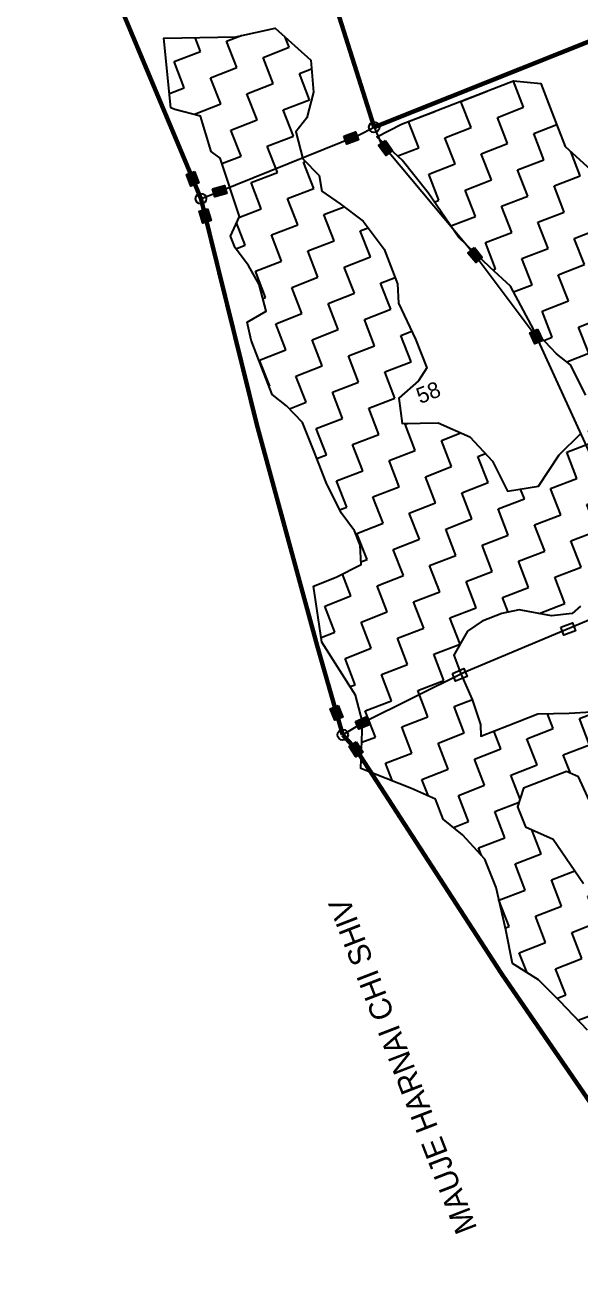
# Model space of a CAD drawing. Header units: metres. Extents: x 298584 to 302516, y 1968971 to 1973240.
# Drawn here: x 298646 to 299282, y 1970740 to 1972185 of the extents above; entities that cross this region are included whole.
import ezdxf

# ---------------------------------------------------------------- set-up
doc = ezdxf.new("R2010")
doc.units = ezdxf.units.M
doc.header["$MEASUREMENT"] = 0
for name, color, linetype in [('POLY_HATCH', 12, 'Continuous'), ('POLY_PARCEL', 6, 'Continuous'), ('SYM_STONE', 1, 'Continuous'), ('TEXT_MAPOUT', 7, 'Continuous'), ('TEXT_PARCEL', 7, 'Continuous'), ('V_BOUND_LINE', 7, 'Continuous')]:
    doc.layers.add(name, color=color, linetype=linetype)
doc.styles.add('TEXT_MAP', font='')
doc.styles.get('TEXT_MAP').set_extended_font_data('Kruti Dev 050')

# ---------------------------------------------------------------- blocks, each defined once
blk = doc.blocks.new('STONE')
blk.add_circle((0, 0), 0.851)
blk = doc.blocks.new('STONESQUAREFILLED')
blk.add_hatch(color=256).paths.add_polyline_path([(0.7, -0.48), (0.7, 0.48), (-0.7, 0.48), (-0.7, -0.48)])
blk.add_lwpolyline([(-0.7, 0.48), (0.7, 0.48), (0.7, -0.48), (-0.7, -0.48)], close=True)
blk = doc.blocks.new('STONESQUARE')
blk.add_lwpolyline([(-0.7, 0.48), (0.7, 0.48), (0.7, -0.48), (-0.7, -0.48)], close=True)

msp = doc.modelspace()

# ---------------------------------------------------------------- hatches: boundary and pattern name
at = {"layer": 'POLY_HATCH'}
h = msp.add_hatch(dxfattribs=at)
h.set_pattern_fill('ZIGZAG', color=256, scale=10.162801, angle=21.1555, style=0)
h.set_pattern_definition([(21.1555, (299824.944, 1968554.17), (18.4471, 41.73738), [32.2669, -32.2669]), (111.1555, (299855.037, 1968565.816), (-41.73738, 18.4471), [32.2669, -32.2669])])
h.paths.add_polyline_path([(299588, 1971436.9), (299618.9, 1971445.1), (299642.9, 1971480.9), (299652.4, 1971563.9), (299606.6, 1971633.2), (299597.7, 1971656.2), (299576.6, 1971701), (299544.1, 1971726.2), (299487.9, 1971734.7), (299481.7, 1971770.1), (299482.2, 1971808.1), (299469.5, 1971841), (299450.7, 1971860.2), (299404.5, 1971891.5), (299387.8, 1971915.2), (299337.6, 1971937.4), (299342.3, 1971954.4), (299327.6, 1971982.7), (299294.6, 1972019.1), (299265.4, 1972045.6), (299250.1, 1972085), (299237.4, 1972117.9), (299206, 1972120.9), (299077.6, 1972071.2), (299049.3, 1972056.5), (299078.5, 1972029.9), (299108.2, 1971992.3), (299143, 1971941.5), (299179.3, 1971906.4), (299202.6, 1971885.2), (299229.6, 1971835.1), (299255.4, 1971807.3), (299271.7, 1971794.7), (299289, 1971759.8), (299320.9, 1971745.7), (299326, 1971732.5), (299283.2, 1971716), (299258.7, 1971691.4), (299234.7, 1971655.6), (299199.2, 1971649.5), (299181.9, 1971684.3), (299156.1, 1971712.1), (299119.5, 1971728.3), (299078.3, 1971727.4), (299074.7, 1971756.3), (299097.2, 1971776.3), (299106.5, 1971791.3), (299093.8, 1971824.1), (299074, 1971865.6), (299072.9, 1971887.9), (299057.6, 1971927.4), (299033.8, 1971959.7), (299007.1, 1971979.6), (298986.3, 1971994.3), (298983.3, 1972012), (298964.5, 1972031.2), (298956.3, 1972062.1), (298969, 1972078.3), (298976.5, 1972107.7), (298973.6, 1972144.4), (298932.8, 1972181.5), (298887.5, 1972171.5), (298804.9, 1972169.8), (298813.1, 1972089.8), (298817.7, 1972087.8), (298847.1, 1972080.3), (298859.1, 1972039.6), (298869.5, 1972032.2), (298891.6, 1971965.2), (298881.5, 1971942.4), (298886.6, 1971929.2), (298902.1, 1971908.8), (298914.3, 1971887), (298922.5, 1971856.2), (298900.7, 1971843.9), (298905.1, 1971822.9), (298912.7, 1971803.2), (298929.2, 1971760.5), (298945.5, 1971747.8), (298964.2, 1971728.6), (298977, 1971695.8), (298991, 1971659.6), (299008.3, 1971624.7), (299023.8, 1971604.2), (299030.1, 1971587.8), (299031.2, 1971565.5), (299002.8, 1971550.8), (298976.5, 1971540.6), (298986.2, 1971476.3), (299024.8, 1971415.6), (299033, 1971384.7), (299031.1, 1971331.1), (299089.1, 1971308.2), (299116.5, 1971296.1), (299125.4, 1971273.1), (299147.5, 1971255.1), (299173.4, 1971227.3), (299186.1, 1971194.5), (299197.3, 1971145.9), (299204.8, 1971107.2), (299234.7, 1971088.5), (299259.3, 1971064), (299291, 1971030.9), (299290.8, 1971011.9), (299300.8, 1970966.6), (299309.5, 1970924.6), (299362.3, 1970846.8), (299415.7, 1970875), (299420.9, 1970929.9), (299392.7, 1970983.3), (299403.5, 1971014), (299380.6, 1971073.1), (299340.3, 1971099.1), (299326.3, 1971135.3), (299310.3, 1971166.9), (299286.4, 1971199.3), (299251.6, 1971250.1), (299219.7, 1971264.2), (299210.8, 1971287.2), (299217.6, 1971308.7), (299266.9, 1971327.8), (299280.6, 1971321.8), (299305.6, 1971267.2), (299347.7, 1971226.7), (299380.1, 1971201.5), (299391.1, 1971183), (299418.8, 1971140.8), (299441.9, 1971100.6), (299439.4, 1971058.1), (299448.6, 1971004.9), (299463.7, 1970946.5), (299460, 1970907.2), (299416.5, 1970833.7), (299401.9, 1970812.9), (299384.7, 1970798.7), (299407.6, 1970739.5), (299456.4, 1970769.8), (299475.1, 1970799.7), (299488, 1970834.9), (299519.6, 1970850.9), (299538.8, 1970869.7), (299536.7, 1970914.3), (299534.6, 1970958.8), (299555.4, 1970944.2), (299589.2, 1970915.7), (299613.7, 1970940.3), (299629.8, 1970976.8), (299622.9, 1971053.5), (299596.4, 1971141.5), (299519.7, 1971202.6), (299500.4, 1971232.9), (299450.4, 1971274.1), (299390.2, 1971273.4), (299353.3, 1971319.7), (299357.9, 1971317.7), (299394.6, 1971320.5), (299418.4, 1971337.3), (299468.5, 1971364.2), (299488.1, 1971352.9), (299516.2, 1971348.7), (299537.4, 1971372)])
h.paths.add_polyline_path([(299475.2, 1971521.6), (299447.4, 1971496.1), (299427.4, 1971488.3), (299386.8, 1971466.1), (299379.6, 1971433.8), (299340.2, 1971416.9), (299295.6, 1971396.4), (299270, 1971394.7), (299234.2, 1971393.9), (299199.9, 1971380.7), (299168.5, 1971368.5), (299168.4, 1971381.6), (299158.8, 1971410.6), (299145.8, 1971440), (299137.5, 1971461.4), (299153.2, 1971488.8), (299170.1, 1971500.3), (299192.9, 1971509.1), (299212.6, 1971513.4), (299249.7, 1971506.5), (299273.3, 1971509.1), (299283.1, 1971517.8), (299293.1, 1971521.6), (299324.1, 1971522.1), (299352.4, 1971538), (299369.9, 1971556.3), (299391.7, 1971576.2), (299422, 1971561.7), (299440.9, 1971572.3), (299452.4, 1971584.9), (299464.7, 1971591.3), (299481.1, 1971591.1), (299490.4, 1971579.9), (299495.5, 1971554)], flags=16)
h.paths.add_polyline_path([(299418.1, 1971654.4), (299406.9, 1971661.2), (299391.3, 1971662.4), (299373.8, 1971655), (299363, 1971645.5), (299350.7, 1971629.6), (299343.6, 1971619), (299345.5, 1971641.4), (299349, 1971652.6), (299352.7, 1971665.2), (299351, 1971681.6), (299345.3, 1971697.8), (299335.9, 1971711.9), (299353.1, 1971710), (299368.4, 1971706.1), (299389.9, 1971700), (299403.8, 1971692.9), (299414.5, 1971683.9), (299421, 1971673.9), (299424.3, 1971662)], flags=16)

# ---------------------------------------------------------------- linework, layer by layer
at = {"layer": 'POLY_HATCH', "ltscale": 10}
for points in [[(299291, 1971030.9), (299259.3, 1971064), (299234.7, 1971088.5), (299204.8, 1971107.2), (299197.3, 1971145.9), (299186.1, 1971194.5), (299173.4, 1971227.3), (299147.5, 1971255.1), (299125.4, 1971273.1), (299116.5, 1971296.1), (299089.1, 1971308.2), (299031.1, 1971331.1), (299033, 1971384.7), (299024.8, 1971415.6), (298986.2, 1971476.3), (298976.5, 1971540.6), (299002.8, 1971550.8), (299031.2, 1971565.5), (299030.1, 1971587.8), (299023.8, 1971604.2), (299008.3, 1971624.7), (298991, 1971659.6), (298977, 1971695.8), (298964.2, 1971728.6), (298945.5, 1971747.8), (298929.2, 1971760.5), (298912.7, 1971803.2), (298905.1, 1971822.9), (298900.7, 1971843.9), (298922.5, 1971856.2), (298914.3, 1971887), (298902.1, 1971908.8), (298886.6, 1971929.2), (298881.5, 1971942.4), (298891.6, 1971965.2), (298869.5, 1972032.2), (298859.1, 1972039.6), (298847.1, 1972080.3), (298817.7, 1972087.8), (298813.1, 1972089.8), (298813.1, 1972089.8), (298804.9, 1972169.8), (298887.5, 1972171.5), (298932.8, 1972181.5), (298973.6, 1972144.4), (298976.5, 1972107.7), (298969, 1972078.3), (298956.3, 1972062.1), (298964.5, 1972031.2), (298983.3, 1972012), (298986.3, 1971994.3), (299007.1, 1971979.6), (299033.8, 1971959.7), (299057.6, 1971927.4), (299072.9, 1971887.9), (299074, 1971865.6), (299093.8, 1971824.1), (299106.5, 1971791.3), (299097.2, 1971776.3), (299074.7, 1971756.3), (299078.3, 1971727.4), (299119.5, 1971728.3), (299156.1, 1971712.1), (299181.9, 1971684.3), (299199.2, 1971649.5), (299234.7, 1971655.6), (299258.7, 1971691.4), (299283.2, 1971716)], [(299289, 1971759.8), (299271.7, 1971794.7), (299255.4, 1971807.3), (299229.6, 1971835.1), (299202.6, 1971885.2), (299179.3, 1971906.4), (299143, 1971941.5), (299108.2, 1971992.3), (299078.5, 1972029.9), (299049.3, 1972056.5), (299077.6, 1972071.2), (299206, 1972120.9), (299237.4, 1972117.9), (299250.1, 1972085), (299265.4, 1972045.6), (299294.6, 1972019.1)], [(299283.1, 1971517.8), (299273.3, 1971509.1), (299249.7, 1971506.5), (299212.6, 1971513.4), (299192.9, 1971509.1), (299170.1, 1971500.3), (299153.2, 1971488.8), (299137.5, 1971461.4), (299145.8, 1971440), (299158.8, 1971410.6), (299168.4, 1971381.6), (299168.5, 1971368.5), (299199.9, 1971380.7), (299234.2, 1971393.9), (299270, 1971394.7), (299295.6, 1971396.4)], [(299305.6, 1971267.2), (299280.6, 1971321.8), (299266.9, 1971327.8), (299217.6, 1971308.7), (299210.8, 1971287.2), (299219.7, 1971264.2), (299251.6, 1971250.1), (299286.4, 1971199.3)]]:
    msp.add_lwpolyline(points, dxfattribs=at)
at = {"layer": 'POLY_PARCEL'}
for points in [[(298847.5, 1971985.5), (299028.2, 1972058.6), (299046.3, 1972067.6)], [(299046.3, 1972067.6), (299053.7, 1972050.3), (299162, 1971920.7), (299232.2, 1971827.2), (299308.8, 1971659.9), (299362.5, 1971532.8)], [(299362.5, 1971532.8), (299340.1, 1971521.4), (299149.5, 1971441.3), (299033.3, 1971383.6), (299010.2, 1971369.9)]]:
    msp.add_lwpolyline(points, dxfattribs=at)
at = {"layer": 'V_BOUND_LINE', "const_width": 5.08}
for points in [[(299046.3, 1972067.6), (298993.7, 1972233.7), (298891.2, 1972562.1), (298860.6, 1972654.6), (298707.6, 1972517.8), (298648.4, 1972460.3)], [(298648.4, 1972460.3), (298838, 1972008.4), (298847.5, 1971985.5)], [(299396.6, 1972207.5), (299046.3, 1972067.6)], [(298847.5, 1971985.5), (298911.8, 1971725.4), (298981.4, 1971470.3), (299010.2, 1971369.9)], [(299010.2, 1971369.9), (299025.4, 1971353.3), (299121.5, 1971205), (299192.7, 1971095.2), (299298.5, 1970941.4), (299309.3, 1970925)]]:
    msp.add_lwpolyline(points, dxfattribs=at)

# ---------------------------------------------------------------- block references
at = {"layer": 'SYM_STONE'}
for name, p, xscale, yscale, zscale, rotation in [('STONE', (299046.3, 1972067.6), 7.113960419971849, 7.113960419971849, 7.113960419971849, 21.15550735412409), ('STONESQUAREFILLED', (299019.8, 1972055.2), 10.16280059995978, 10.16280059995978, 10.16280059995978, 20.47348643555652), ('STONESQUAREFILLED', (299059.3, 1972043.7), 10.16280059995978, 10.16280059995978, 10.16280059995978, 305.7384356558144), ('STONESQUAREFILLED', (298838, 1972008.4), 10.16280059995978, 10.16280059995978, 10.16280059995978, 291.4583227904079), ('STONE', (298847.5, 1971985.5), 7.113960419971849, 7.113960419971849, 7.113960419971849, 21.15550735412409), ('STONESQUAREFILLED', (298868.9, 1971994.2), 10.16280059995978, 10.16280059995978, 10.16280059995978, 15.89730433270656), ('STONESQUAREFILLED', (298852.4, 1971965.7), 10.16280059995978, 10.16280059995978, 10.16280059995978, 287.2728265897601), ('STONESQUAREFILLED', (299162, 1971920.7), 10.16280059995978, 10.16280059995978, 10.16280059995978, 309.3729916343036), ('STONESQUAREFILLED', (299232.2, 1971827.2), 10.16280059995979, 10.16280059995979, 10.16280059995979, 294.5867597204849), ('STONESQUARE', (299268.7, 1971491.4), 10.16280059995978, 10.16280059995978, 10.16280059995978, 20.63030640009475), ('STONESQUARE', (299144.4, 1971438.7), 10.16280059995978, 10.16280059995978, 10.16280059995978, 23.03188300171992), ('STONESQUAREFILLED', (299003, 1971395.1), 10.16280059995978, 10.16280059995978, 10.16280059995978, 291.6305956477505), ('STONESQUAREFILLED', (299033.3, 1971383.6), 10.16280059995978, 10.16280059995978, 10.16280059995978, 23.24401221856367), ('STONE', (299010.2, 1971369.9), 7.113960419971849, 7.113960419971849, 7.113960419971849, 21.15550735412409), ('STONESQUAREFILLED', (299025.4, 1971353.3), 10.16280059995978, 10.16280059995978, 10.16280059995978, 302.9436767846194)]:
    msp.add_blockref(name, p, dxfattribs=dict(at, xscale=xscale, yscale=yscale, zscale=zscale, rotation=rotation))

# ---------------------------------------------------------------- texts
at = {"layer": 'TEXT_MAPOUT'}
msp.add_text('MAUJE HARNAI CHI SHIV', height=25.407, rotation=111.1555, dxfattribs=at).set_placement((299164.7, 1970803.2))
at = {"layer": 'TEXT_PARCEL', "style": 'TEXT_MAP'}
msp.add_text('58', height=18.29, rotation=21.1555, dxfattribs=at).set_placement((299099, 1971749.6))

doc.saveas('drawing.dxf')
